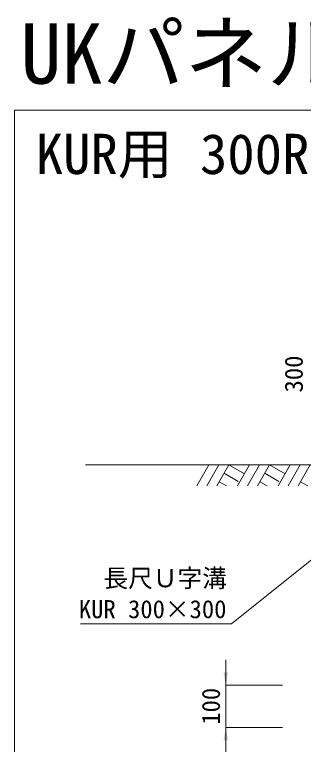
# Model space of a CAD drawing. Units: millimetres at full size, sheet at 1:20; details may follow other scales. Extents: x 201886 to 211886, y 860265 to 873235.
# Drawn here: x 201886 to 202568, y 864367 to 866091 of the extents above; entities that cross this region are included whole.
import ezdxf
from ezdxf.enums import TextEntityAlignment as Align

# ---------------------------------------------------------------- set-up
doc = ezdxf.new("R2010")
doc.units = ezdxf.units.MM
doc.header["$LTSCALE"] = 20
for name, color, linetype, lineweight in [('0_2', 7, 'Continuous', 20), ('ハッチング', 7, 'Continuous', 5), ('図枠', 5, 'Continuous', 13), ('寸法線', 7, 'Continuous', 13), ('引出線', 4, 'Continuous', 13)]:
    doc.layers.add(name, color=color, linetype=linetype, lineweight=lineweight)
doc.layers.add('文字', color=7, linetype='Continuous')
doc.styles.add('ＭＳ ゴシック', font='')
doc.styles.get('ＭＳ ゴシック').set_extended_font_data('MS Gothic')

# ---------------------------------------------------------------- blocks, each defined once
blk = doc.blocks.new('filled_arrow')
at = {"color": 0, "linetype": 'Continuous', "lineweight": -2}
blk.add_solid([(7.5, 1.25), (0, 0), (7.5, -1.25)], dxfattribs=at)

msp = doc.modelspace()

# ---------------------------------------------------------------- linework, layer by layer
at = {"layer": '0_2'}
msp.add_line((202599.85, 865027.25), (202053.78, 865027.25), dxfattribs=at)
at = {"layer": 'ハッチング', "lineweight": 9}
for p, q in [((202345.29, 865027.25), (202316.64, 864977.63)), ((202368.91, 865027.25), (202340.26, 864977.63)), ((202392.53, 865027.25), (202363.88, 864977.63)), ((202392.53, 865027.25), (202429.1, 865006.14)), ((202441.29, 865027.25), (202412.64, 864977.63)), ((202464.91, 865027.25), (202436.26, 864977.63)), ((202488.53, 865027.25), (202459.88, 864977.63)), ((202488.53, 865027.25), (202525.1, 865006.14)), ((202537.29, 865027.25), (202508.64, 864977.63)), ((202560.91, 865027.25), (202532.26, 864977.63)), ((202584.53, 865027.25), (202555.88, 864977.63)), ((202381.11, 865007.46), (202414.52, 864988.17)), ((202477.11, 865007.46), (202510.52, 864988.17)), ((202369.69, 864987.68), (202387.1, 864977.63)), ((202465.68, 864987.68), (202483.1, 864977.63)), ((202561.69, 864987.68), (202579.1, 864977.63))]:
    msp.add_line(p, q, dxfattribs=at)
at = {"layer": '図枠'}
for q in [(207886.35, 865865.21), (201886.35, 860265.21)]:
    msp.add_line((201886.35, 865865.21), q, dxfattribs=at)
at = {"layer": '寸法線'}
for p, q in [((202385.04, 864347.25), (202385.04, 864567.25)), ((202519.35, 864507.25), (202385.04, 864507.25)), ((202519.35, 864407.25), (202385.04, 864407.25))]:
    msp.add_line(p, q, dxfattribs=at)
at = {"layer": '引出線', "lineweight": 9}
msp.add_lwpolyline([(202624.1, 864832.32), (202398.93, 864652.33), (202389.91, 864652.33), (202041.83, 864652.33)], dxfattribs=at)

# ---------------------------------------------------------------- block references
at = {"layer": '寸法線', "xscale": 4, "yscale": 4}
for p, rotation in [((202385.04, 864507.25), 90), ((202385.04, 864407.25), 270)]:
    msp.add_blockref('filled_arrow', p, dxfattribs=dict(at, rotation=rotation))

# ---------------------------------------------------------------- texts
at = {"layer": '寸法線', "style": 'ＭＳ ゴシック'}
msp.add_text('300', height=42.72, rotation=90, dxfattribs=at).set_placement((202579.92, 865198.34), align=Align.BOTTOM_LEFT)
msp.add_text('100', height=42.72, rotation=90, dxfattribs=at).set_placement((202350.04, 864457.25), align=Align.MIDDLE_CENTER)
at = {"layer": '引出線', "style": 'ＭＳ ゴシック'}
for s, p in [('長尺Ｕ字溝', (202096.29, 864725.56)), ('KUR 300×300', (202038.01, 864652.44))]:
    msp.add_text(s, height=42.72, dxfattribs=at).set_placement(p, align=Align.BOTTOM_LEFT)
at = {"layer": '文字', "style": 'ＭＳ ゴシック'}
for s, height, p in [('UKパネル(KUR300×300用)(車道用)', 142.4, (201900.27, 865884.79)), ('KUR用 300R', 94.94, (201936.35, 865685.71))]:
    msp.add_text(s, height=height, dxfattribs=at).set_placement(p, align=Align.BOTTOM_LEFT)

doc.saveas('drawing.dxf')
